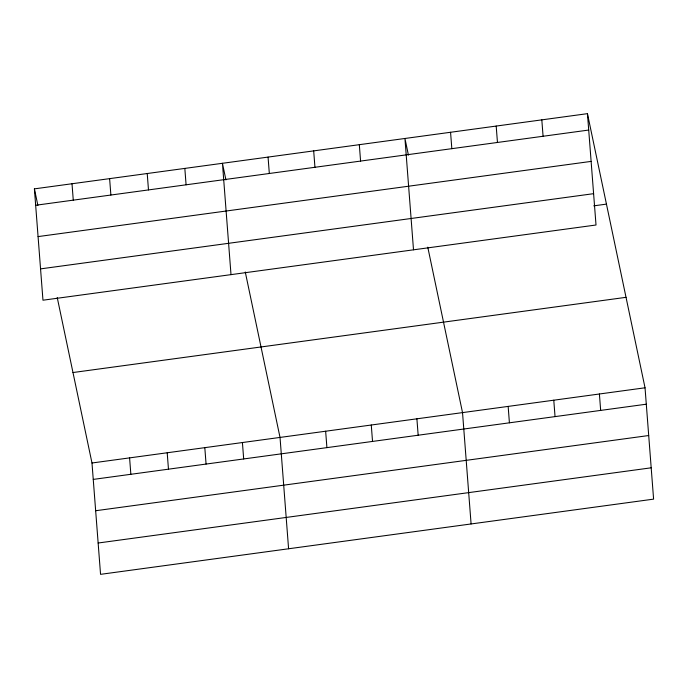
<?xml version="1.0" encoding="UTF-8"?>
<svg xmlns="http://www.w3.org/2000/svg" width="688" height="688" viewBox="0 0 688 688"><rect width="100%" height="100%" fill="white"/><g stroke="black" fill="none" stroke-linecap="round" stroke-linejoin="round"><path stroke-width="1.03" d="M587.449 113.658L596.014 225.002L42.966 300.209L34.4 188.865L587.449 113.658L645.034 387.791L653.6 499.135L100.551 574.342L91.986 462.998L57.233 297.56M35.664 205.265L588.704 130.058M38.072 236.595L591.121 161.396M40.558 268.879L593.606 193.672M593.718 205.85L606.446 204.121M72.98 372.535L626.028 297.328M91.986 462.998L645.034 387.791M93.25 479.407L646.299 404.2M95.658 510.737L648.707 435.53M98.143 543.013L651.192 467.806M408.431 155.11L404.94 138.477L413.505 249.821M427.773 247.173L462.525 412.611L471.091 523.955M225.931 179.929L222.439 163.288L231.005 274.641M245.272 271.992L280.025 437.43L288.59 548.775M34.4 188.865L37.892 205.497M599.403 393.992L600.667 410.401M541.817 119.858L543.081 136.267M553.78 400.201L555.044 416.61M496.194 126.067L497.458 142.468M508.157 406.402L509.412 422.81M450.563 132.268L451.827 148.677M416.902 418.811L418.166 435.22M359.317 144.678L360.581 161.087M371.271 425.021L372.535 441.421M313.685 150.878L314.949 167.287M325.648 431.221L326.912 447.63M268.062 157.088L269.326 173.496M242.417 442.539L243.681 458.948M184.831 168.405L186.087 184.814M204.809 447.656L206.073 464.065M147.223 173.522L148.488 189.922M167.201 452.773L168.465 469.173M109.616 178.631L110.88 195.039M129.593 457.881L130.858 474.29M72.008 183.748L73.272 200.156"/></g></svg>
